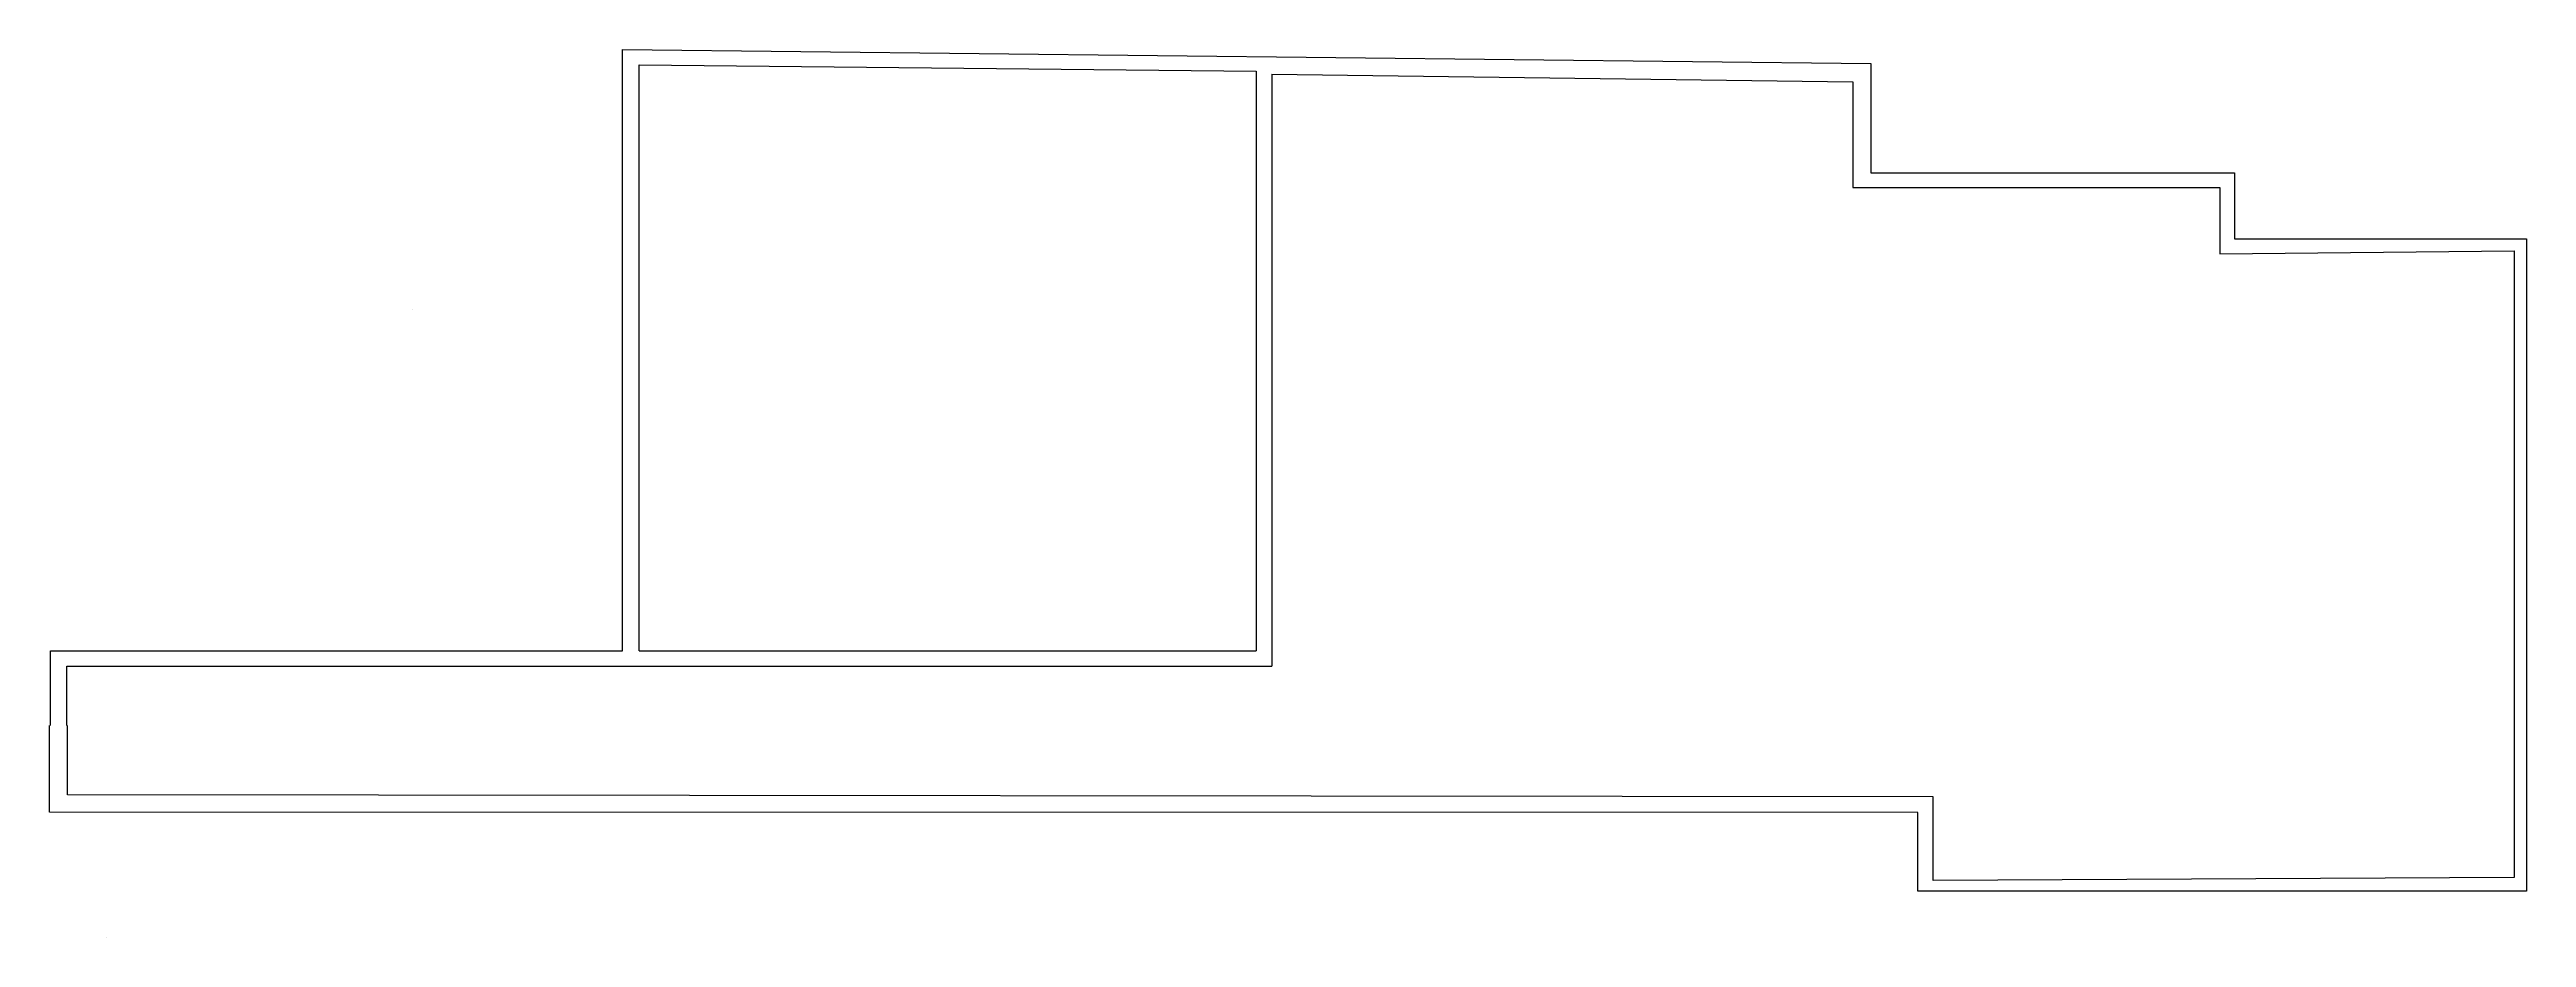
# Model space of a CAD drawing. Header units: millimetres. Extents: x 861 to 32985, y 2696 to 14217.
import ezdxf

# ---------------------------------------------------------------- set-up
doc = ezdxf.new("R2010")
doc.units = ezdxf.units.MM
doc.layers.add('墙', color=70, linetype='Continuous', lineweight=30)
doc.styles.get("Standard").update_dxf_attribs({"font": 'arial.ttf'})

msp = doc.modelspace()

# ---------------------------------------------------------------- linework, layer by layer
at = {"layer": '墙'}
for points in [[(1208, 6417), (8293, 6417), (8293, 14217), (24480, 14034), (24480, 12615), (29197, 12615), (29197, 11761), (29197, 11761), (31091, 11761), (32985, 11761), (32985, 3296), (25091, 3296), (25091, 4317)], [(8509, 6417), (8509, 14020), (16512, 13935)], [(16512, 13935), (16512, 6417)], [(16712, 13896), (16712, 6217)], [(16712, 13896), (24248, 13798), (24248, 12427), (29008, 12427), (29008, 11566), (32827, 11605), (32827, 3475), (25291, 3436), (25291, 4523)], [(872, 5448), (872, 6417), (1208, 6417)], [(1085, 5448), (1085, 6217), (1208, 6217)], [(1208, 6217), (8105, 6217)], [(8105, 6217), (9215, 6217)], [(8509, 6417), (9215, 6417)], [(9215, 6417), (16512, 6417)], [(9215, 6217), (16712, 6217)], [(861, 4321), (861, 4321), (861, 5448)], [(1092, 4546), (1092, 5448)], [(25291, 4523), (1092, 4546)], [(25091, 4317), (861, 4321)], [(1595, 2696), (1595, 2696)], [(1595, 2696), (1595, 2696)]]:
    msp.add_lwpolyline(points, dxfattribs=at)

# ---------------------------------------------------------------- texts
at = {"layer": '墙', "insert": (5563, 10850), "char_height": 2.5, "attachment_point": 1}
msp.add_mtext_dynamic_manual_height_columns('9.2m', width=1166.52, gutter_width=12.5, heights=[0], dxfattribs=at)

doc.saveas('drawing.dxf')
